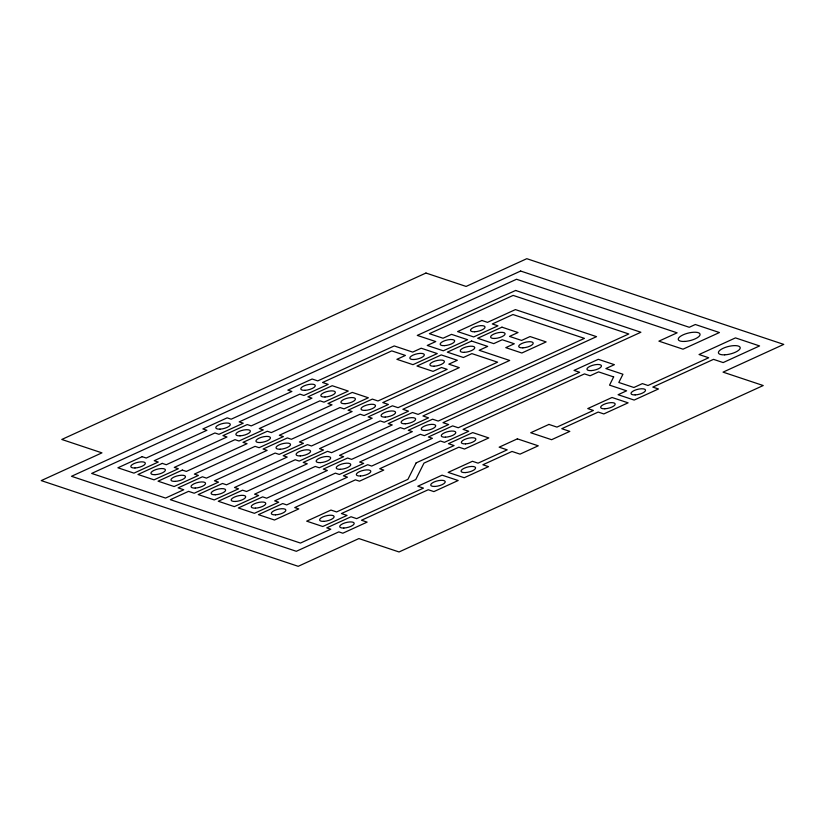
<?xml version="1.0" encoding="UTF-8"?>
<svg xmlns="http://www.w3.org/2000/svg" width="825" height="825" viewBox="0 0 825 825"><rect width="100%" height="100%" fill="white"/><g stroke="black" fill="none" stroke-linecap="round" stroke-linejoin="round"><path stroke-width="1.24" d="M416.14 462.887L407.921 479.346L336.6 511.943L330.98 510.067L306.704 521.163L322.761 526.515L347.036 515.419L341.416 513.552L415.759 479.573L423.978 463.124L458.886 447.171L464.506 449.037L488.782 437.941L472.725 432.589L448.449 443.685L454.07 445.562L416.14 462.887M613.656 376.912L609.541 385.141L626.598 390.823L618.1 394.711L634.167 400.063L658.443 388.977L652.822 387.1L713.512 359.36L723.154 362.577L759.567 345.933L735.477 337.889L699.064 354.533L708.696 357.751L648.007 385.492L642.386 383.615L633.889 387.502L618.822 382.47L622.937 374.251L605.88 368.558L614.377 364.671L598.311 359.318L574.035 370.415L579.655 372.292L458.267 427.762L452.647 425.896L428.371 436.992L432.382 438.323L371.693 466.063L367.682 464.722L343.396 475.819L347.418 477.159L286.718 504.9L282.707 503.559L258.431 514.656L274.488 520.018L298.763 508.922L294.752 507.581L355.441 479.841L359.463 481.181L383.738 470.085L379.717 468.744L440.416 441.004L444.427 442.344L468.703 431.248L463.083 429.371L584.471 373.9L590.092 375.767L598.589 371.889L613.656 376.912M425.958 273.034L61.793 439.467L101.939 452.863L41.25 480.604L298.196 566.311L358.896 538.57L399.042 551.966L763.208 385.533L723.061 372.137L783.75 344.396L526.804 258.689L466.104 286.43L425.958 273.034M520.637 271.033L71.507 476.293L296.33 551.296L338.817 531.877L342.829 533.218L367.115 522.122L361.494 520.245L428.257 489.73L433.878 491.607L458.153 480.511L442.097 475.159L417.811 486.245L423.431 488.122L356.668 518.636L351.048 516.759L326.772 527.856L330.794 529.196L300.444 543.067L170.362 499.672L188.574 491.349L194.195 493.226L218.47 482.13L214.448 480.8L275.148 453.059L279.159 454.4L303.435 443.303L299.423 441.963L360.123 414.222L364.134 415.563L388.41 404.467L382.79 402.59L459.267 367.641L448.831 364.155L457.318 360.278L441.262 354.915L416.986 366.011L433.043 371.374L441.54 367.486L447.16 369.363L377.974 400.981L372.353 399.104L348.078 410.2L352.089 411.541L291.39 439.282L287.378 437.941L263.103 449.037L267.114 450.378L206.425 478.118L202.414 476.778L178.128 487.874L183.748 489.751L165.547 498.073L91.668 473.426L516.533 279.252L677.119 332.826L658.917 341.148L683.007 349.181L719.421 332.537L695.331 324.503L689.257 327.278L520.637 271.033M142.189 456.689L117.913 467.785L133.97 473.137L158.245 462.041L154.234 460.711L214.923 432.97L218.945 434.311L243.22 423.215L239.198 421.874L299.898 394.133L303.909 395.474L328.185 384.378L322.565 382.501L391.762 350.883L405.405 355.431L396.907 359.318L412.974 364.671L437.25 353.574L421.193 348.222L412.696 352.1L394.226 345.943L317.749 380.892L312.128 379.015L287.853 390.112L291.864 391.452L231.175 419.193L227.153 417.852L202.878 428.948L206.9 430.289L146.2 458.03L142.189 456.689M515.615 290.462L417.285 335.404L435.755 341.56L427.257 345.448L443.314 350.8L467.6 339.704L451.533 334.352L443.035 338.229L429.392 333.682L513.15 295.402L628.774 333.97L438.199 421.07L432.578 419.193L408.293 430.289L412.314 431.63L351.615 459.37L347.603 458.03L323.328 469.126L327.339 470.467L266.65 498.207L262.628 496.867L238.353 507.963L254.409 513.315L278.695 502.219L274.673 500.878L335.373 473.148L339.384 474.478L363.66 463.392L359.648 462.052L420.338 434.311L424.359 435.652L448.635 424.555L443.015 422.678L640.87 332.248L515.615 290.462M162.257 463.382L137.981 474.478L154.038 479.841L178.324 468.744L174.302 467.404L235.001 439.663L239.013 441.004L263.288 429.907L259.277 428.567L319.966 400.826L323.988 402.167L348.263 391.071L332.207 385.718L307.921 396.815L311.943 398.155L251.243 425.886L247.232 424.555L222.956 435.641L226.968 436.982L166.279 464.722L162.257 463.382M481.882 320.482L457.607 331.578L473.663 336.93L497.939 325.834L492.319 323.967L512.954 314.531L584.42 338.374L418.12 414.377L412.5 412.5L388.224 423.596L392.236 424.937L331.547 452.677L327.525 451.337L303.249 462.433L307.261 463.774L246.572 491.504L242.56 490.174L218.285 501.26L234.341 506.622L258.617 495.526L254.605 494.185L315.294 466.445L319.306 467.785L343.592 456.689L339.57 455.348L400.269 427.618L404.281 428.948L428.557 417.852L422.936 415.986L596.527 336.652L515.419 309.592L487.503 322.358L481.882 320.482M182.335 470.085L158.06 481.181L174.116 486.533L198.392 475.437L194.38 474.097L255.069 446.356L259.091 447.697L283.367 436.6L279.355 435.26L340.044 407.529L344.056 408.86L368.342 397.774L352.275 392.411L327.999 403.507L332.011 404.848L271.322 432.589L267.31 431.248L243.024 442.344L247.046 443.685L186.347 471.415L182.335 470.085M471.611 341.045L447.336 352.141L463.392 357.503L471.89 353.616L497.588 362.185L398.042 407.674L392.422 405.807L368.146 416.903L372.168 418.234L311.468 445.974L307.457 444.634L283.181 455.73L287.193 457.071L226.493 484.811L222.482 483.471L198.206 494.567L214.263 499.929L238.538 488.833L234.527 487.493L295.226 459.752L299.238 461.093L323.513 449.996L319.502 448.656L380.191 420.915L384.202 422.256L408.488 411.159L402.868 409.282L509.685 360.463L479.17 350.285L487.668 346.407L471.611 341.045M501.961 327.174L477.675 338.271L493.742 343.633L502.239 339.745L514.284 343.767L505.787 347.645L521.843 353.007L546.119 341.911L530.062 336.548L521.565 340.436L509.52 336.414L518.018 332.537L501.961 327.174M517.368 438.848L499.166 447.171L507.189 449.842L478.057 463.155L472.436 461.288L448.161 472.385L464.217 477.737L488.503 466.641L482.883 464.764L512.016 451.45L520.039 454.132L538.251 445.809L517.368 438.848M548.934 424.421L530.722 432.743L551.605 439.704L569.807 431.382L561.784 428.701L598.197 412.067L603.817 413.933L628.093 402.837L612.037 397.485L587.761 408.581L593.381 410.458L556.958 427.103L548.934 424.421M434.888 486.451A7.466 2.578 -13.9 0 0 445.232 481.583A7.466 2.578 -13.9 0 0 433.826 482.109A7.466 2.578 -13.9 0 0 434.888 486.451M345.077 403.703A7.466 2.578 -13.9 0 0 355.42 398.846A7.466 2.578 -13.9 0 0 344.015 399.362A7.466 2.578 -13.9 0 0 345.077 403.703M175.137 481.377A7.466 2.578 -13.9 0 0 185.481 476.51A7.466 2.578 -13.9 0 0 174.065 477.036A7.466 2.578 -13.9 0 0 175.137 481.377M465.238 472.581A7.466 2.578 -13.9 0 0 475.582 467.713A7.466 2.578 -13.9 0 0 464.176 468.239A7.466 2.578 -13.9 0 0 465.238 472.581M155.059 474.674A7.466 2.578 -13.9 0 0 165.402 469.817A7.466 2.578 -13.9 0 0 153.997 470.343A7.466 2.578 -13.9 0 0 155.059 474.674M235.352 501.466A7.466 2.578 -13.9 0 0 245.695 496.598A7.466 2.578 -13.9 0 0 234.29 497.124A7.466 2.578 -13.9 0 0 235.352 501.466M604.838 408.777A7.466 2.578 -13.9 0 0 615.182 403.92A7.466 2.578 -13.9 0 0 603.766 404.436A7.466 2.578 -13.9 0 0 604.838 408.777M635.178 394.907A7.466 2.578 -13.9 0 0 645.521 390.05A7.466 2.578 -13.9 0 0 634.116 390.565A7.466 2.578 -13.9 0 0 635.178 394.907M591.113 370.611A7.466 2.578 -13.9 0 0 601.456 365.753A7.466 2.578 -13.9 0 0 590.05 366.269A7.466 2.578 -13.9 0 0 591.113 370.611M320.327 462.629A7.466 2.578 -13.9 0 0 330.67 457.772A7.466 2.578 -13.9 0 0 319.265 458.287A7.466 2.578 -13.9 0 0 320.327 462.629M360.473 476.015A7.466 2.578 -13.9 0 0 370.817 471.157A7.466 2.578 -13.9 0 0 359.411 471.683A7.466 2.578 -13.9 0 0 360.473 476.015M280.18 449.233A7.466 2.578 -13.9 0 0 290.524 444.376A7.466 2.578 -13.9 0 0 279.118 444.892A7.466 2.578 -13.9 0 0 280.18 449.233M240.034 435.837A7.466 2.578 -13.9 0 0 250.377 430.98A7.466 2.578 -13.9 0 0 238.961 431.506A7.466 2.578 -13.9 0 0 240.034 435.837M413.985 359.514A7.466 2.578 -13.9 0 0 424.328 354.657A7.466 2.578 -13.9 0 0 412.923 355.173A7.466 2.578 -13.9 0 0 413.985 359.514M522.864 347.841A7.466 2.578 -13.9 0 0 533.208 342.983A7.466 2.578 -13.9 0 0 521.792 343.509A7.466 2.578 -13.9 0 0 522.864 347.841M474.684 331.774A7.466 2.578 -13.9 0 0 485.028 326.917A7.466 2.578 -13.9 0 0 473.612 327.432A7.466 2.578 -13.9 0 0 474.684 331.774M434.063 366.207A7.466 2.578 -13.9 0 0 444.407 361.35A7.466 2.578 -13.9 0 0 433.001 361.866A7.466 2.578 -13.9 0 0 434.063 366.207M275.498 514.852A7.466 2.578 -13.9 0 0 285.852 509.994A7.466 2.578 -13.9 0 0 274.436 510.51A7.466 2.578 -13.9 0 0 275.498 514.852M300.248 455.926A7.466 2.578 -13.9 0 0 310.592 451.069A7.466 2.578 -13.9 0 0 299.186 451.595A7.466 2.578 -13.9 0 0 300.248 455.926M465.517 443.881A7.466 2.578 -13.9 0 0 475.86 439.024A7.466 2.578 -13.9 0 0 464.454 439.539A7.466 2.578 -13.9 0 0 465.517 443.881M323.771 521.359A7.466 2.578 -13.9 0 0 334.115 516.502A7.466 2.578 -13.9 0 0 322.709 517.017A7.466 2.578 -13.9 0 0 323.771 521.359M343.85 528.052A7.466 2.578 -13.9 0 0 354.193 523.194A7.466 2.578 -13.9 0 0 342.787 523.72A7.466 2.578 -13.9 0 0 343.85 528.052M219.955 429.144A7.466 2.578 -13.9 0 0 230.299 424.287A7.466 2.578 -13.9 0 0 218.893 424.803A7.466 2.578 -13.9 0 0 219.955 429.144M340.405 469.322A7.466 2.578 -13.9 0 0 350.749 464.465A7.466 2.578 -13.9 0 0 339.333 464.98A7.466 2.578 -13.9 0 0 340.405 469.322M260.102 442.54A7.466 2.578 -13.9 0 0 270.445 437.683A7.466 2.578 -13.9 0 0 259.04 438.199A7.466 2.578 -13.9 0 0 260.102 442.54M425.37 430.485A7.466 2.578 -13.9 0 0 435.713 425.628A7.466 2.578 -13.9 0 0 424.308 426.154A7.466 2.578 -13.9 0 0 425.37 430.485M304.93 390.308A7.466 2.578 -13.9 0 0 315.274 385.45A7.466 2.578 -13.9 0 0 303.858 385.976A7.466 2.578 -13.9 0 0 304.93 390.308M385.223 417.099A7.466 2.578 -13.9 0 0 395.567 412.242A7.466 2.578 -13.9 0 0 384.161 412.758A7.466 2.578 -13.9 0 0 385.223 417.099M494.752 338.467A7.466 2.578 -13.9 0 0 505.096 333.609A7.466 2.578 -13.9 0 0 493.69 334.135A7.466 2.578 -13.9 0 0 494.752 338.467M444.335 345.644A7.466 2.578 -13.9 0 0 454.678 340.787A7.466 2.578 -13.9 0 0 443.272 341.302A7.466 2.578 -13.9 0 0 444.335 345.644M464.413 352.337A7.466 2.578 -13.9 0 0 474.757 347.48A7.466 2.578 -13.9 0 0 463.341 347.995A7.466 2.578 -13.9 0 0 464.413 352.337M134.98 467.981A7.466 2.578 -13.9 0 0 145.324 463.124A7.466 2.578 -13.9 0 0 133.918 463.64A7.466 2.578 -13.9 0 0 134.98 467.981M195.205 488.07A7.466 2.578 -13.9 0 0 205.549 483.213A7.466 2.578 -13.9 0 0 194.143 483.728A7.466 2.578 -13.9 0 0 195.205 488.07M324.998 397.011A7.466 2.578 -13.9 0 0 335.342 392.153A7.466 2.578 -13.9 0 0 323.936 392.669A7.466 2.578 -13.9 0 0 324.998 397.011M445.448 437.188A7.466 2.578 -13.9 0 0 455.792 432.321A7.466 2.578 -13.9 0 0 444.376 432.847A7.466 2.578 -13.9 0 0 445.448 437.188M405.302 423.792A7.466 2.578 -13.9 0 0 415.645 418.935A7.466 2.578 -13.9 0 0 404.229 419.451A7.466 2.578 -13.9 0 0 405.302 423.792M365.145 410.396A7.466 2.578 -13.9 0 0 375.499 405.539A7.466 2.578 -13.9 0 0 364.083 406.065A7.466 2.578 -13.9 0 0 365.145 410.396M255.43 508.159A7.466 2.578 -13.9 0 0 265.774 503.302A7.466 2.578 -13.9 0 0 254.368 503.817A7.466 2.578 -13.9 0 0 255.43 508.159M215.284 494.763A7.466 2.578 -13.9 0 0 225.627 489.906A7.466 2.578 -13.9 0 0 214.211 490.432A7.466 2.578 -13.9 0 0 215.284 494.763M684.523 341.437A11.199 3.867 -13.9 0 0 700.043 334.156A11.199 3.867 -13.9 0 0 682.925 334.929A11.199 3.867 -13.9 0 0 684.523 341.437M724.67 354.832A11.199 3.867 -13.9 0 0 740.19 347.542A11.199 3.867 -13.9 0 0 723.082 348.325A11.199 3.867 -13.9 0 0 724.67 354.832"/></g></svg>
